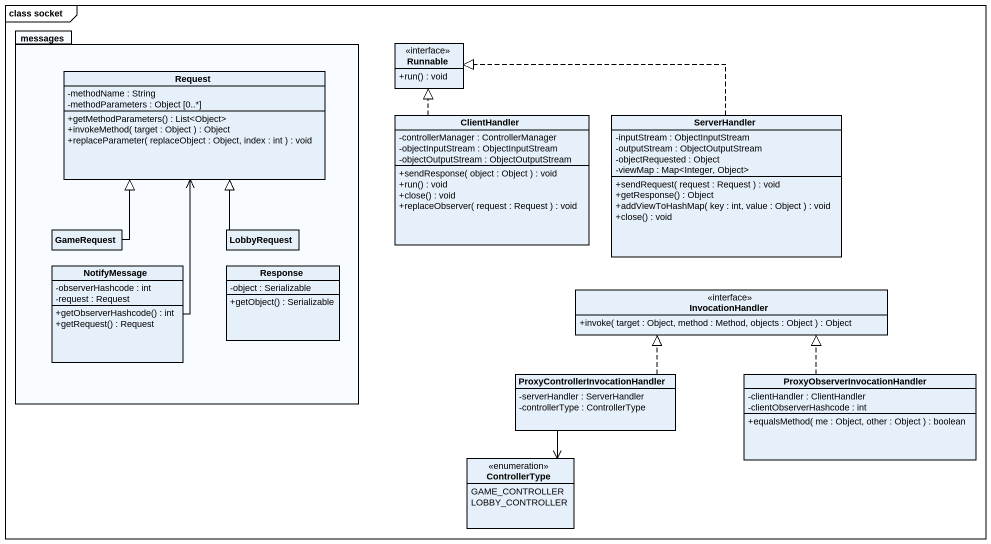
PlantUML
@startuml
mainframe class socket
hide circle
hide empty members
skinparam classAttributeIconSize 0
package messages {
  class Request {
    -methodName : String
    -methodParameters : Object [0..*]
    +getMethodParameters() : List<Object>
    +invokeMethod( target : Object ) : Object
    +replaceParameter( replaceObject : Object, index : int ) : void
  }
  class GameRequest
  class LobbyRequest
  class NotifyMessage {
    -observerHashcode : int
    -request : Request
    +getObserverHashcode() : int
    +getRequest() : Request
  }
  class Response {
    -object : Serializable
    +getObject() : Serializable
  }
}
interface Runnable {
  +run() : void
}
class ClientHandler {
  -controllerManager : ControllerManager
  -objectInputStream : ObjectInputStream
  -objectOutputStream : ObjectOutputStream
  +sendResponse( object : Object ) : void
  +run() : void
  +close() : void
  +replaceObserver( request : Request ) : void
}
class ServerHandler {
  -inputStream : ObjectInputStream
  -outputStream : ObjectOutputStream
  -objectRequested : Object
  -viewMap : Map<Integer, Object>
  +sendRequest( request : Request ) : void
  +getResponse() : Object
  +addViewToHashMap( key : int, value : Object ) : void
  +close() : void
}
interface InvocationHandler {
  +invoke( target : Object, method : Method, objects : Object ) : Object
}
class "ProxyControllerInvocationHandler" as ProxyControllerInvocationHan {
  -serverHandler : ServerHandler
  -controllerType : ControllerType
}
class "ProxyObserverInvocationHandler" as ProxyObserverInvocationHandl {
  -clientHandler : ClientHandler
  -clientObserverHashcode : int
  +equalsMethod( me : Object, other : Object ) : boolean
}
enum ControllerType {
  GAME_CONTROLLER
  LOBBY_CONTROLLER
}
ClientHandler .up.|> Runnable
ServerHandler .left.|> Runnable
GameRequest -up-|> Request
LobbyRequest -up-|> Request
NotifyMessage -up-> Request
ProxyControllerInvocationHan .up.|> InvocationHandler
ProxyControllerInvocationHan --> ControllerType
ProxyObserverInvocationHandl .up.|> InvocationHandler
@enduml
